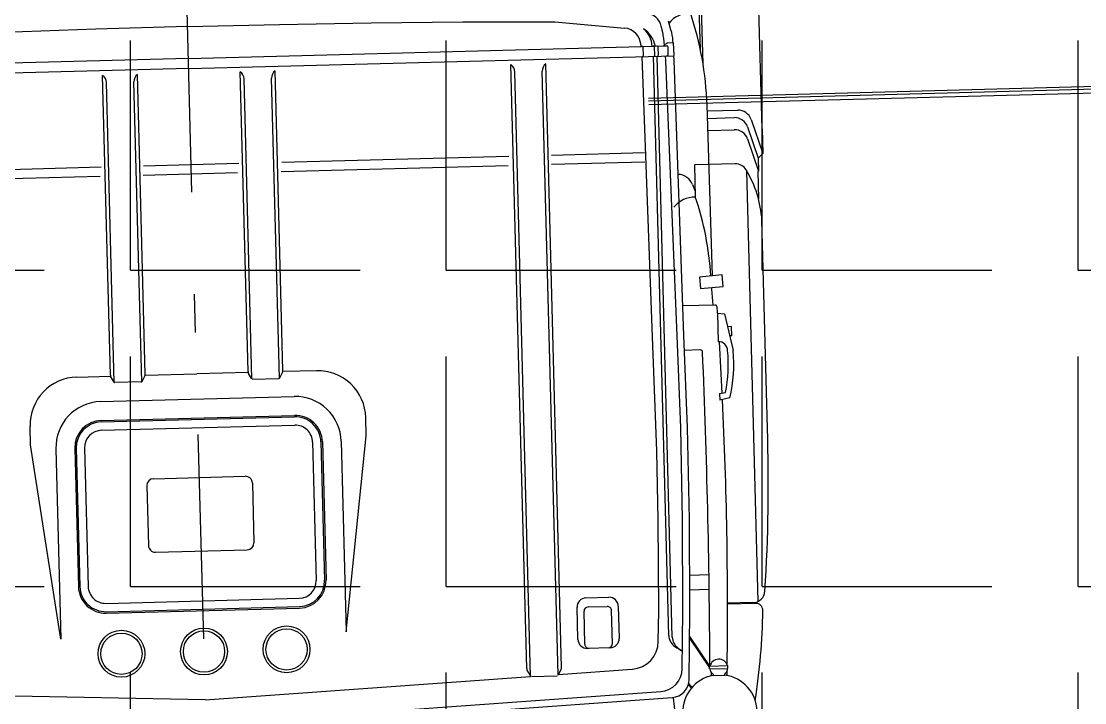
# Model space of a CAD drawing. Header units: metres. Extents: x 668617 to 675126, y 2286318 to 2293677.
# Drawn here: x 669904.665 to 669907.443, y 2287270.122 to 2287271.9 of the extents above; entities that cross this region are included whole.
import ezdxf

# ---------------------------------------------------------------- set-up
doc = ezdxf.new("R2010")
doc.units = ezdxf.units.M
doc.header["$MEASUREMENT"] = 0
doc.linetypes.add('DASHDOT2', pattern=[12.7, 6.35, -3.175, 0, -3.175])
doc.layers.add('2', color=7, linetype='Continuous')
doc.layers.add('DMTG-ZONA-TRABAJO', color=250, linetype='Continuous')

# ---------------------------------------------------------------- blocks, each defined once
blk = doc.blocks.new('A$C0C9960AB')
at = {"layer": '2'}
for p, q in [((-1180.3, 0), (-1180.3, 1057.5)), ((-1158.5, 0), (-1158.5, 1042.3)), ((-2555.3, 0), (-2523.2, 710)), ((-1410.4, 198.9), (-1410.4, 696.9)), ((-1390.4, 196.5), (-1390.4, 696.5)), ((-1089.7, 200), (-1091.6, 400)), ((-2415.4, 311), (-1990.2, 365.8)), ((-1990.4, 365.8), (-1950.4, 365.8)), ((-2000.4, 311), (-2415.4, 311)), ((-2000.7, 269.9), (-2302, 269.9)), ((-2000.7, 266.6), (-2302, 266.6)), ((-1845.6, 261), (-1845.6, 187.7)), ((-1845.6, 261), (-1845.6, 187.7)), ((-2000.2, 248.5), (-2302.5, 248.5)), ((-2361.2, 210.6), (-2361.2, -210.6)), ((-2358, 210.6), (-2358, -210.6)), ((-2339.9, 210.6), (-2339.9, -210.6)), ((-1962.8, 210.6), (-1962.8, -210.6)), ((-1944.7, 210.6), (-1944.7, -210.6)), ((-1941.5, 210.6), (-1941.5, -210.6)), ((-1900.4, 211), (-1900.4, -211)), ((-1859, 180.6), (-1847.4, 187)), ((-1843.5, 188), (-1190.4, 188)), ((-1089.1, 0), (-1089.7, 200)), ((-1860, 121.2), (-1860, 178.8)), ((-1859.6, 180), (-1206.4, 180)), ((-1859.6, 120), (-1206.4, 120)), ((-1859, 119.4), (-1847.4, 113)), ((-2231.4, 100), (-2231.4, -100)), ((-2086.3, 115), (-2216.4, 115)), ((-2071.3, 100), (-2071.3, -100)), ((-1845.6, 112.3), (-1845.6, 0)), ((-1843.5, 112), (-1190.4, 112)), ((-1410.4, -100.2), (-1410.4, 105.1)), ((-1390.4, -103.8), (-1390.4, 104)), ((-2623.4, 0), (-2577.4, -1016.7)), ((-2608.4, 0), (-2563.4, -993)), ((-2555.3, 0), (-2523.2, -710)), ((-1845.6, -112.3), (-1845.6, 0)), ((-1180.3, 0), (-1180.3, -1057.5)), ((-1158.5, 0), (-1158.5, -1042.3)), ((-1089.1, 0), (-1089.7, -200)), ((-2086.3, -115), (-2216.4, -115)), ((-1859, -119.4), (-1847.4, -113)), ((-1843.5, -112), (-1190.4, -112)), ((-1860, -121.2), (-1860, -178.8)), ((-1859.6, -120), (-1206.4, -120)), ((-1859.6, -180), (-1206.4, -180)), ((-1859, -180.6), (-1847.4, -187)), ((-1845.6, -261), (-1845.6, -187.7)), ((-1845.6, -261), (-1845.6, -187.7)), ((-1843.5, -188), (-1190.4, -188)), ((-1410.4, -690.5), (-1410.4, -195.2)), ((-1390.4, -692.3), (-1390.4, -197.5)), ((-1089.7, -200), (-1091.6, -400)), ((-2000.2, -248.5), (-2302.5, -248.5)), ((-2000.7, -266.6), (-2302, -266.6)), ((-2000.7, -269.9), (-2302, -269.9)), ((-2415.4, -311), (-1990.2, -365.8)), ((-2000.4, -311), (-2415.4, -311)), ((-1990.4, -365.8), (-1950.4, -365.8)), ((-1091.6, -400), (-1094.8, -600)), ((-1094.8, -600), (-1099.8, -800)), ((-2523.2, -710), (-1206.4, -710)), ((-2523.2, -712), (-2523.2, -768)), ((-2521.1, -709.4), (-2509.5, -703)), ((-2505.6, -702), (-1190.4, -702)), ((-2521.7, -770), (-1206.4, -770)), ((-2521.1, -770.6), (-2509.5, -777)), ((-2520.5, -770.9), (-2513.2, -931.9)), ((-2505.6, -778), (-1190.4, -778)), ((-1410.4, -987.8), (-1410.4, -785)), ((-1390.4, -987.8), (-1390.4, -785)), ((-1099.8, -800), (-1117.3, -951.2)), ((-2456.4, -830), (-2384.4, -830)), ((-2445.4, -815), (-2375.4, -815)), ((-2465.4, -885), (-2465.4, -835)), ((-2375.4, -839), (-2375.4, -881)), ((-2355.4, -835), (-2355.4, -885)), ((-2456.4, -890), (-2384.4, -890)), ((-2375.4, -905), (-2445.4, -905)), ((-2454.6, -990), (-2388.8, -992.6)), ((-2388.7, -992.6), (-2189.6, -997)), ((-2040.5, -998), (-1791, -994.5)), ((-1791, -994.5), (-1180.3, -988.4)), ((-1177.3, -991.3), (-1161.4, -991.3)), ((-1158.5, -986.6), (-1157, -986.6)), ((-2441.8, -1013.2), (-1180.3, -1013.2)), ((-2189.6, -997), (-2040.6, -998)), ((-1285.4, -1000), (-1285.4, -4113.9)), ((-1276.9, -1000), (-1276.9, -4113.9)), ((-1271.9, -4113.9), (-1271.9, -1000)), ((-1177.3, -1016.1), (-1161.4, -1016.1)), ((-2784.8, -1038.3), (-2578, -1020.1)), ((-2515.4, -1040.7), (-2390.4, -1045.5)), ((-2446, -1020.8), (-1180.3, -1020.8)), ((-1790.3, -1048.4), (-1190.3, -1039.9)), ((-1190.3, -1039.9), (-1180.3, -1039.2)), ((-1177.3, -1023.7), (-1161.4, -1023.7)), ((-1157.8, -1037.5), (-1142.2, -1036.4)), ((-1129.4, -1034.6), (-1115, -1031.7)), ((-2549.7, -1052.9), (-2557.8, -1059.5)), ((-2547.4, -1053.6), (-2556.3, -1060.8)), ((-2538.9, -1054.9), (-2390.9, -1060.5)), ((-2448.7, -1058.3), (-2514.9, -1100.2)), ((-2445.1, -1058.4), (-2511.2, -1100.2)), ((-2390.7, -1060.5), (-2190.7, -1065)), ((-2390.4, -1045.5), (-2190.4, -1050)), ((-2344.4, -1104), (-2344.4, -1061.5)), ((-2312.4, -1104.3), (-2312.4, -1062.3)), ((-2190.4, -1050), (-1990.4, -1051)), ((-2190.4, -1065), (-1990.4, -1066)), ((-1990.4, -1051), (-1790.3, -1048.4)), ((-1990.1, -1066), (-1790.2, -1063.4)), ((-1822.4, -1098.1), (-1822.4, -1063.8)), ((-1790.2, -1063.4), (-1190.4, -1057.9)), ((-1725.4, -1132.4), (-1725.4, -1062.8)), ((-1190.3, -1057.9), (-1180.3, -1057.5)), ((-1179.4, -1058.4), (-1152.5, -1057.4)), ((-1177.4, -1045.2), (-1161.4, -1045.2)), ((-1152.5, -1057.4), (-1152.5, -1045.2)), ((-1152.5, -1056.5), (-1147.6, -1056.3)), ((-1124.2, -1052.7), (-1105.1, -1047.4)), ((-2531.5, -1107.5), (-2531.5, -1132.9)), ((-2517, -1100.2), (-2511, -1100.2)), ((-2517, -1100.2), (-2517, -1140.1)), ((-2511, -1100.2), (-2511, -1140.1)), ((-1663.5, -1100.4), (-1688.4, -1102)), ((-1688.4, -1102), (-1685.3, -1151.9)), ((-1660.4, -1150.3), (-1663.5, -1100.4)), ((-1419.4, -1096), (-1488.8, -1096)), ((-1462.1, -1090.8), (-1476.4, -1096)), ((-1419.4, -1185), (-1419.4, -1096)), ((-1725.4, -1129), (-1690.4, -1127)), ((-1661.7, -1128.7), (-1289.5, -1127)), ((-1344.8, -1127.2), (-1344.8, -1184.6)), ((-1318.6, -1127.1), (-1318.6, -1185.5)), ((-1302.6, -1127), (-1302.6, -1193.5)), ((-1199.9, -1120.5), (-971.7, -1120.5)), ((-1168.4, -1115.5), (-930.9, -1115.5)), ((-2517, -1140.1), (-2511, -1140.1)), ((-2377.4, -1204.5), (-2377.4, -1142.9)), ((-2375.4, -1198.4), (-2375.4, -1143)), ((-1918.4, -1137.7), (-1932.4, -1137.7)), ((-1928.4, -1159.7), (-1932.4, -1137.7)), ((-1918.4, -1137.7), (-1916.5, -1150.6)), ((-1745.4, -1152.7), (-1825.4, -1169.7)), ((-1743.4, -1137.7), (-1805.4, -1137.7)), ((-1743.4, -1137.7), (-1745.4, -1152.7)), ((-1685.3, -1151.9), (-1660.4, -1150.3)), ((-1793.4, -1167.7), (-1793.4, -1162.9)), ((-1793.4, -1167.7), (-1773.4, -1167.7)), ((-1773.4, -1167.7), (-1773.4, -1158.7)), ((-2372.8, -1210), (-1435.9, -1210)), ((-1365.8, -1213.3), (-1436.8, -1235.5)), ((-1339.6, -1214.1), (-1408, -1235.5)), ((-1323.6, -1222.1), (-1398.4, -1245.5)), ((-1997.4, -1239.9), (-1543.6, -1239.9)), ((-1436.8, -1233.5), (-1496.4, -1233.5)), ((-1436.8, -1233.5), (-1436.8, -1235.5)), ((-1408, -1235.5), (-1436.8, -1235.5)), ((-1408, -1235.5), (-1398.4, -1245.5)), ((-1344.8, -1245.5), (-1398.4, -1245.5)), ((-1344.8, -1245.5), (-1022.9, -1245.5))]:
    blk.add_line(p, q, dxfattribs=at)
at = {"layer": '2', "color": 7, "linetype": 'DASHDOT2', "ltscale": 70}
blk.add_lwpolyline([(-3394.8, 0), (6101.9, 0)], dxfattribs=at)
at = {"layer": '2'}
for centre, radius in [((-2450.4, 180), 51), ((-2450.4, 180), 45), ((-2450.4, 0), 51), ((-2450.4, 0), 45), ((-2450.4, -180), 51), ((-2450.4, -180), 45)]:
    blk.add_circle(centre, radius, dxfattribs=at)
for centre, radius, start, end in [((-1950.4, 261), 104.8, 0, 90), ((-2000.4, 211), 100, 0, 90), ((-2302, 210.6), 59.2, 90, 180), ((-2302, 210.6), 56, 90, 180), ((-2000.7, 210.6), 59.2, 0, 90), ((-2000.7, 210.6), 56, 0, 90), ((-2302, 210.6), 37.9, 90, 180), ((-2000.7, 210.6), 37.9, 0, 90), ((-1843.5, 180), 8, 90, 118.9689), ((-1206.4, 200), 20, 270, 323.1301), ((-1858, 178.8), 2, 118.9689, 180), ((-1858, 121.2), 2, 180, 241.0311), ((-1206.4, 100), 20, 36.8699, 90), ((-2216.4, 100), 15, 90, 180), ((-2086.3, 100), 15, 0, 90), ((-1843.5, 120), 8, 241.0311, 270), ((-2216.4, -100), 15, 180, 270), ((-2086.3, -100), 15, 270, 0), ((-1843.5, -120), 8, 90, 118.9689), ((-1206.4, -100), 20, 270, 323.1301), ((-1858, -121.2), 2, 118.9689, 180), ((-1858, -178.8), 2, 180, 241.0311), ((-1206.4, -200), 20, 36.8699, 90), ((-1843.5, -180), 8, 241.0311, 270), ((-2302, -210.6), 59.2, 180, 270), ((-2302, -210.6), 56, 180, 270), ((-2302, -210.6), 37.9, 180, 270), ((-2000.7, -210.6), 59.2, 270, 0), ((-2000.7, -210.6), 37.9, 270, 0), ((-2000.7, -210.6), 56, 270, 0), ((-2000.4, -211), 100, 270, 0), ((-1950.4, -261), 104.8, 270, 0), ((-2520.1, -711.2), 2, 118.9689, 143.8848), ((-2505.6, -710), 8, 90, 118.9689), ((-1206.4, -690), 20, 270, 323.1301), ((-2520.1, -768.8), 2, 216.1152, 241.0311), ((-2505.6, -770), 8, 241.0311, 270), ((-1206.4, -790), 20, 36.8699, 90), ((-2445.4, -835), 20, 90, 180), ((-2456.4, -839), 9, 90, 180), ((-2384.4, -839), 9, 0, 90), ((-2375.4, -835), 20, 0, 90), ((-2456.4, -881), 9, 180, 270), ((-2445.4, -885), 20, 180, 270), ((-2384.4, -881), 9, 270, 0), ((-2375.4, -885), 20, 270, 0), ((-2452.3, -929.2), 60.9, 182.5901, 267.8231), ((-1157, -946.6), 40, 270, 353.3833), ((-2513.5, -990.8), 50, 182.5901, 267.8231), ((-1177.4, -988.4), 2.9, 180, 270.5729), ((-1161.4, -988.4), 2.9, 269.5242, 0), ((-1169.5, -958.7), 60, 280.605, 324.9885), ((-1158.1, -960.4), 50, 269.6316, 319.0752), ((-2537.4, -1014.9), 40, 182.5901, 267.8231), ((-2441.8, -1043.2), 30, 90, 144.9013), ((-1177.4, -1013.2), 2.9, 180, 270.5729), ((-1161.4, -1013.2), 2.9, 269.5242, 0), ((-1122.2, -996.5), 35.9, 281.5467, 356.1384), ((-2611.5, -1120.2), 81, 9.0125, 90), ((-2264.7, -1167.7), 246.5, 144.9013, 149.4024), ((-2269.2, -1186.7), 253, 142.4583, 145.1784), ((-2446, -1050.8), 30, 90, 142.4583), ((-1177.4, -1020.8), 2.9, 180, 270.5729), ((-1177.4, -1042.3), 2.9, 180, 270), ((-1161.4, -1020.8), 2.9, 269.5242, 0), ((-1161.4, -1042.3), 2.9, 270, 0), ((-1152.5, -1034.8), 6, 180, 240), ((-1158.5, -1045.2), 6, 0, 60), ((-1149.6, -935.7), 100.9, 274.1977, 281.5467), ((-1547.7, -1093.2), 58.3, 357.2161, 49.38), ((-1473.9, -1057.9), 35, 289.8552, 356.4632), ((-1178.6, -1056.7), 1.8, 205.732, 246.3696), ((-1151.3, -955.5), 100.9, 272.1017, 285.5725), ((-1146.8, -1093.2), 58.3, 357.2161, 50.7414), ((-2116.8, 17154.7), 18263.3, 268.69682, 268.71816), ((-2534.2, -1099.7), 9.5, 286.8421, 320.9993), ((-2517, -1113.6), 12.7, 90, 140.9993), ((-2516.5, -1120.2), 20, 285.962, 74.038), ((-2116.9, 17158), 18263.3, 268.76377, 270.90849), ((-1827.4, -1098.1), 5, 270.9085, 0), ((-1683.5, -468.7), 656.9, 271.883, 287.2474), ((-1296.4, -410.9), 716.1, 270.5476, 286.9294), ((-2611.5, -1120.2), 81, 270, 350.9875), ((-2534.2, -1140.7), 9.5, 39.0007, 73.1579), ((-2517, -1126.7), 12.7, 219.0007, 270), ((-1730.4, -1132.4), 5, 271.8507, 0), ((-1718, -470.7), 656.9, 272.4021, 272.7122), ((-1718, -470.7), 656.9, 272.4021, 272.7122), ((-2136.7, 8547), 9693, 267.66026, 267.72066), ((-2136.7, 8547), 9693, 267.79803, 271.21418), ((-2136.7, 8547), 9693, 271.29538, 271.95769), ((-1846.9, -846.3), 312.2, 257.1153, 273.9722), ((-1825.4, -1137.7), 20, 270.3203, 0), ((-2136.7, 8547), 9693, 272.32522, 272.4031), ((-1847.2, -859), 311.5, 254.8924, 274.0169), ((-2336.8, 183.3), 1403.9, 259.6713, 267.7031), ((-2392.4, -1204.5), 15, 267.7031, 0), ((-2348.4, -1198.4), 27, 180, 264.9381), ((-1446.4, -1185), 27, 299.803, 0), ((-1374.8, -1184.6), 30, 287.3889, 0), ((-1348.6, -1185.5), 30, 287.3889, 0), ((-1332.6, -1193.5), 30, 287.3889, 0), ((-2018.5, 2527.1), 3767.1, 264.9381, 270.3196), ((-1552, -1000.7), 239.3, 272.0128, 299.803)]:
    blk.add_arc(centre, radius, start, end, dxfattribs=at)
blk = doc.blocks.new('*U327')
at = {"linetype": 'Continuous', "lineweight": 15}
blk.add_blockref('A$C0C9960AB', (0, 0), dxfattribs=at)

msp = doc.modelspace()

# ---------------------------------------------------------------- hatches: boundary and pattern name
at = {"layer": 'DMTG-ZONA-TRABAJO', "ltscale": 3}
h = msp.add_hatch(dxfattribs=at)
h.set_pattern_fill('ANGLE', color=30, scale=3)
h.set_pattern_definition([(0, (0, 0), (0, 0.825), [0.6, -0.225]), (90, (0, 0), (-0.825, 5e-17), [0.6, -0.225])])
h.paths.add_polyline_path([(669898.72535, 2287293.51272), (669912.1139, 2287293.84486), (669912.86971, 2287263.37755), (669899.92572, 2287263.05644)])

# ---------------------------------------------------------------- block references
at = {"linetype": 'Continuous', "lineweight": 15, "xscale": 0.00119868961392816, "yscale": 0.00119868961392816, "zscale": 0.00119868961392816, "rotation": 91.50600517212919}
msp.add_blockref('*U327', (669905.06552, 2287273.19166), dxfattribs=at)

doc.saveas('drawing.dxf')
